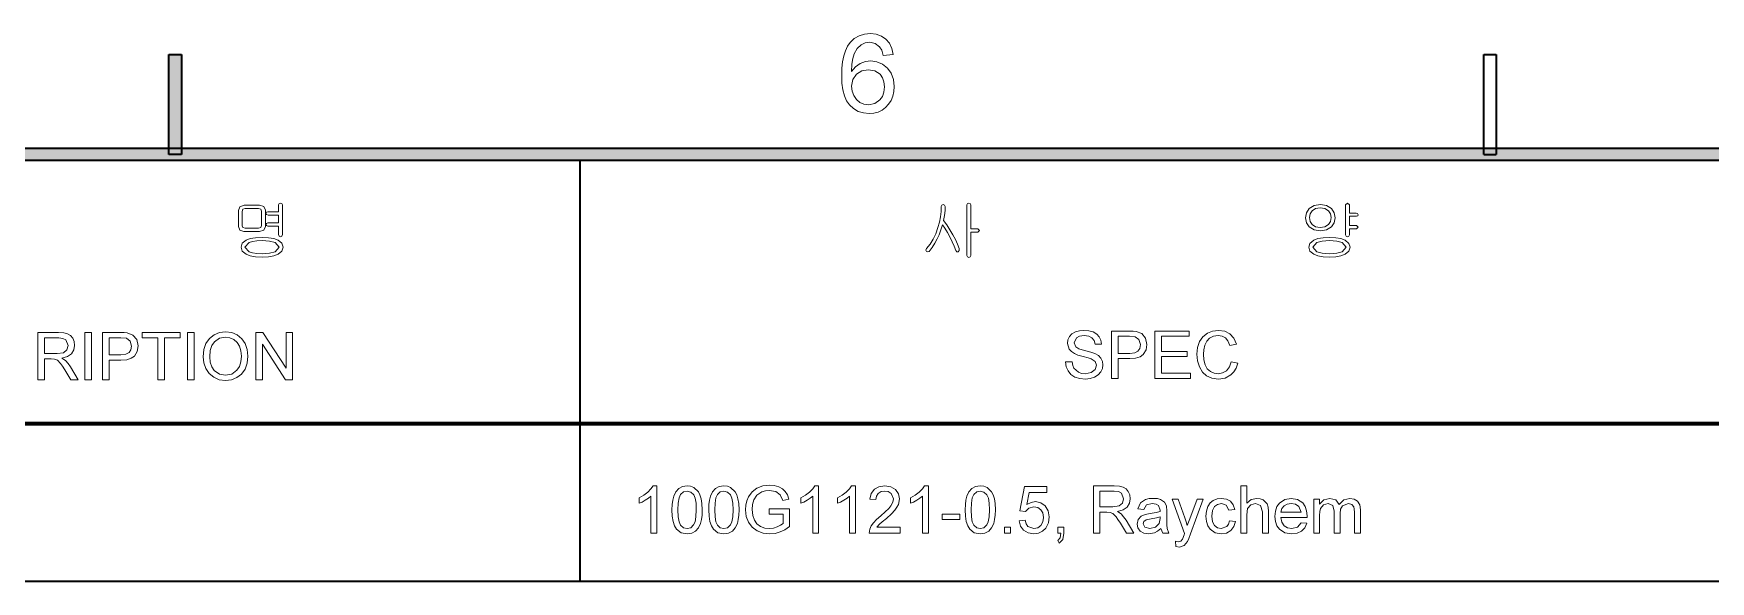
# Model space of a CAD drawing. Extents: x 23 to 417, y 3 to 294.
# Drawn here: x 264.6 to 328.4, y 270.8 to 291.6 of the extents above; entities that cross this region are included whole.
import ezdxf

# ---------------------------------------------------------------- set-up
doc = ezdxf.new("R2010")
doc.units = 0

msp = doc.modelspace()

# ---------------------------------------------------------------- linework, layer by layer
at = {"color": 7, "lineweight": 35, "ltscale": 0.095}
for p, q in [((269.763, 287), (269.763, 290.8)), ((270.237, 290.8), (270.237, 287)), ((319.763, 287), (319.763, 290.8)), ((320.237, 290.8), (320.237, 287))]:
    msp.add_line(p, q, dxfattribs=at)
at = {"color": 7, "lineweight": 35, "ltscale": 0.011874}
for p, q in [((269.763, 290.8), (270.237, 290.8)), ((319.763, 290.8), (320.237, 290.8)), ((270.237, 287), (269.763, 287)), ((319.763, 287), (320.237, 287))]:
    msp.add_line(p, q, dxfattribs=at)
at = {"color": 7, "lineweight": 35}
for p, q in [((30, 287.237), (410.237, 287.237)), ((409.763, 286.763), (30, 286.763)), ((409.763, 276.763), (221.402, 276.763)), ((409.763, 270.763), (221.402, 270.763))]:
    msp.add_line(p, q, dxfattribs=at)
at = {"color": 7, "lineweight": 35, "ltscale": 0.4}
msp.add_line((285.402, 270.763), (285.402, 286.763), dxfattribs=at)
at = {"color": 7, "lineweight": 140}
msp.add_line((241.402, 276.763), (409.763, 276.763), dxfattribs=at)
at = {"color": 7, "lineweight": 13}
for points in [[(297.306, 290.801), (296.931, 290.759), (296.871, 290.957), (296.79, 291.092), (296.622, 291.217), (296.418, 291.259), (296.246, 291.236), (296.085, 291.168), (295.943, 291.023), (295.828, 290.824), (295.771, 290.649), (295.736, 290.426), (295.723, 290.154), (295.871, 290.329), (296.05, 290.453), (296.248, 290.526), (296.456, 290.551), (296.691, 290.52), (296.901, 290.43), (297.087, 290.279), (297.232, 290.081), (297.319, 289.847), (297.348, 289.577), (297.334, 289.393), (297.293, 289.218), (297.224, 289.052), (297.132, 288.903), (297.02, 288.779), (296.887, 288.68), (296.737, 288.608), (296.574, 288.565), (296.399, 288.551), (296.177, 288.572), (295.977, 288.635), (295.798, 288.74), (295.641, 288.887), (295.535, 289.039), (295.453, 289.226), (295.394, 289.447), (295.359, 289.704), (295.348, 289.995), (295.357, 290.27), (295.384, 290.519), (295.429, 290.741), (295.492, 290.937), (295.574, 291.107), (295.674, 291.251), (295.829, 291.4), (296.008, 291.507), (296.212, 291.571), (296.441, 291.592), (296.666, 291.569), (296.863, 291.499), (297.03, 291.382), (297.163, 291.224), (297.255, 291.03)], [(295.723, 289.586), (295.744, 289.404), (295.808, 289.231), (295.908, 289.081), (296.037, 288.973), (296.192, 288.906), (296.37, 288.884), (296.613, 288.93), (296.805, 289.067), (296.898, 289.204), (296.954, 289.37), (296.973, 289.566), (296.954, 289.753), (296.899, 289.912), (296.807, 290.043), (296.612, 290.174), (296.355, 290.217), (296.111, 290.174), (295.907, 290.043), (295.769, 289.841)], [(273.213, 285.069), (272.622, 285.069), (272.461, 285.005), (272.405, 284.859), (272.405, 284.261), (272.461, 284.12), (272.613, 284.069), (273.206, 284.069), (273.367, 284.12), (273.43, 284.261), (273.43, 284.873), (273.372, 285.018)], [(274.08, 283.948), (274.08, 285.077), (274.055, 285.127), (274.005, 285.144), (273.953, 285.127), (273.93, 285.075), (273.93, 284.819), (273.526, 284.819), (273.472, 284.8), (273.455, 284.756), (273.476, 284.715), (273.538, 284.694), (273.93, 284.694), (273.93, 284.394), (273.529, 284.394), (273.472, 284.375), (273.455, 284.331), (273.474, 284.29), (273.531, 284.269), (273.93, 284.269), (273.93, 283.949), (273.953, 283.889), (274.005, 283.869), (274.055, 283.888)], [(299.136, 285.021), (299.128, 284.822), (299.103, 284.621), (299.063, 284.419), (299.006, 284.214), (298.923, 283.982), (298.823, 283.772), (298.708, 283.585), (298.577, 283.419), (298.55, 283.357), (298.572, 283.309), (298.618, 283.294), (298.669, 283.301), (298.787, 283.456), (298.891, 283.617), (298.979, 283.782), (299.053, 283.945), (299.12, 284.124), (299.181, 284.319), (299.272, 284.193), (299.367, 284.034), (299.469, 283.841), (299.55, 283.673), (299.624, 283.508), (299.691, 283.347), (299.733, 283.298), (299.784, 283.294), (299.82, 283.339), (299.818, 283.419), (299.752, 283.583), (299.671, 283.757), (299.576, 283.939), (299.463, 284.135), (299.345, 284.317), (299.222, 284.485), (299.246, 284.61), (299.265, 284.749), (299.281, 284.892), (299.286, 285.02), (299.26, 285.074), (299.21, 285.094), (299.159, 285.074)], [(300.261, 284.169), (300.261, 285.077), (300.235, 285.129), (300.185, 285.144), (300.134, 285.129), (300.111, 285.077), (300.111, 283.153), (300.134, 283.101), (300.185, 283.082), (300.235, 283.101), (300.261, 283.153), (300.261, 284.044), (300.528, 284.044), (300.586, 284.107), (300.528, 284.169)], [(313.552, 285.094), (313.311, 285.055), (313.126, 284.941), (313.021, 284.782), (312.986, 284.59), (313.021, 284.402), (313.126, 284.247), (313.311, 284.132), (313.552, 284.094), (313.789, 284.132), (313.97, 284.247), (314.076, 284.402), (314.111, 284.59), (314.076, 284.782), (313.97, 284.941), (313.788, 285.055)], [(314.661, 284.769), (314.661, 285.079), (314.585, 285.144), (314.511, 285.077), (314.511, 283.945), (314.534, 283.889), (314.585, 283.869), (314.635, 283.886), (314.661, 283.943), (314.661, 284.169), (314.931, 284.169), (314.986, 284.231), (314.926, 284.294), (314.661, 284.294), (314.661, 284.644), (314.928, 284.644), (314.971, 284.665), (314.986, 284.706), (314.967, 284.75), (314.918, 284.769)], [(273.28, 284.839), (273.28, 284.293), (273.254, 284.216), (273.172, 284.194), (272.661, 284.194), (272.579, 284.216), (272.555, 284.288), (272.555, 284.827), (272.577, 284.917), (272.658, 284.944), (273.168, 284.944), (273.256, 284.917)], [(313.549, 284.969), (313.725, 284.94), (313.858, 284.855), (313.935, 284.739), (313.961, 284.594), (313.935, 284.452), (313.858, 284.335), (313.725, 284.248), (313.549, 284.219), (313.37, 284.248), (313.235, 284.335), (313.161, 284.452), (313.136, 284.594), (313.161, 284.739), (313.235, 284.855), (313.37, 284.94)], [(273.305, 283.844), (273.06, 283.831), (272.857, 283.795), (272.695, 283.733), (272.553, 283.617), (272.505, 283.465), (272.553, 283.319), (272.695, 283.204), (272.857, 283.143), (273.06, 283.106), (273.305, 283.094), (273.55, 283.106), (273.753, 283.143), (273.913, 283.204), (274.057, 283.319), (274.105, 283.465), (274.057, 283.617), (273.913, 283.733), (273.753, 283.795), (273.55, 283.831)], [(313.899, 283.844), (313.659, 283.831), (313.459, 283.795), (313.3, 283.733), (313.158, 283.616), (313.111, 283.465), (313.158, 283.319), (313.3, 283.204), (313.459, 283.143), (313.659, 283.106), (313.899, 283.094), (314.138, 283.106), (314.337, 283.143), (314.496, 283.204), (314.638, 283.319), (314.686, 283.465), (314.638, 283.616), (314.496, 283.733), (314.337, 283.795), (314.138, 283.831)], [(273.305, 283.719), (273.592, 283.701), (273.799, 283.65), (273.955, 283.466), (273.799, 283.291), (273.592, 283.237), (273.305, 283.219), (273.104, 283.227), (272.939, 283.251), (272.809, 283.291), (272.655, 283.466), (272.809, 283.65), (272.939, 283.688), (273.104, 283.711)], [(313.899, 283.719), (314.178, 283.701), (314.382, 283.65), (314.536, 283.466), (314.382, 283.291), (314.178, 283.237), (313.899, 283.219), (313.618, 283.237), (313.412, 283.291), (313.261, 283.466), (313.412, 283.65), (313.617, 283.701)], [(264.776, 278.426), (264.776, 280.226), (265.562, 280.226), (265.765, 280.214), (265.912, 280.178), (266.02, 280.111), (266.104, 280.007), (266.158, 279.879), (266.176, 279.738), (266.146, 279.562), (266.057, 279.417), (265.906, 279.31), (265.69, 279.251), (265.829, 279.161), (265.927, 279.053), (266.018, 278.919), (266.318, 278.426), (266.03, 278.426), (265.802, 278.803), (265.711, 278.947), (265.637, 279.053), (265.521, 279.172), (265.417, 279.218), (265.29, 279.226), (265.026, 279.226), (265.026, 278.426)], [(265.026, 279.426), (265.516, 279.426), (265.756, 279.46), (265.882, 279.569), (265.926, 279.732), (265.84, 279.943), (265.731, 280.005), (265.571, 280.026), (265.026, 280.026)], [(266.568, 278.426), (266.568, 280.226), (266.818, 280.226), (266.818, 278.426)], [(267.243, 278.426), (267.243, 280.226), (267.91, 280.226), (268.065, 280.222), (268.179, 280.209), (268.397, 280.126), (268.539, 279.956), (268.593, 279.714), (268.557, 279.506), (268.451, 279.332), (268.331, 279.245), (268.161, 279.193), (267.94, 279.176), (267.493, 279.176), (267.493, 278.426)], [(267.493, 279.376), (267.937, 279.376), (268.126, 279.398), (268.25, 279.463), (268.32, 279.567), (268.343, 279.707), (268.288, 279.903), (268.145, 280.01), (267.933, 280.026), (267.493, 280.026)], [(269.343, 278.426), (269.343, 280.026), (268.743, 280.026), (268.743, 280.226), (270.193, 280.226), (270.193, 280.026), (269.593, 280.026), (269.593, 278.426)], [(270.468, 278.426), (270.468, 280.226), (270.718, 280.226), (270.718, 278.426)], [(271.068, 279.302), (271.094, 279.578), (271.173, 279.81), (271.305, 279.999), (271.479, 280.139), (271.684, 280.223), (271.919, 280.251), (272.153, 280.221), (272.363, 280.133), (272.537, 279.991), (272.664, 279.803), (272.742, 279.577), (272.768, 279.323), (272.74, 279.065), (272.659, 278.836), (272.527, 278.648), (272.349, 278.511), (272.141, 278.429), (271.918, 278.401), (271.68, 278.431), (271.469, 278.523), (271.295, 278.667), (271.169, 278.856), (271.093, 279.073)], [(271.318, 279.299), (271.337, 279.098), (271.394, 278.928), (271.488, 278.788), (271.681, 278.648), (271.917, 278.601), (272.156, 278.648), (272.348, 278.79), (272.442, 278.933), (272.499, 279.111), (272.518, 279.325), (272.5, 279.53), (272.445, 279.707), (272.356, 279.853), (272.233, 279.961), (272.085, 280.029), (271.92, 280.051), (271.691, 280.008), (271.496, 279.878), (271.397, 279.736), (271.337, 279.544)], [(273.068, 278.426), (273.068, 280.226), (273.333, 280.226), (274.218, 278.867), (274.218, 280.226), (274.468, 280.226), (274.468, 278.426), (274.203, 278.426), (273.318, 279.785), (273.318, 278.426)], [(303.859, 279.109), (304.109, 279.109), (304.134, 278.976), (304.179, 278.869), (304.35, 278.717), (304.474, 278.674), (304.612, 278.659), (304.839, 278.703), (304.986, 278.823), (305.034, 278.979), (304.988, 279.12), (304.835, 279.223), (304.726, 279.26), (304.534, 279.312), (304.334, 279.37), (304.198, 279.425), (304.082, 279.5), (303.999, 279.592), (303.934, 279.815), (303.953, 279.946), (304.011, 280.069), (304.105, 280.173), (304.235, 280.248), (304.39, 280.294), (304.562, 280.309), (304.749, 280.293), (304.913, 280.246), (305.047, 280.168), (305.146, 280.061), (305.209, 279.931), (305.234, 279.784), (304.984, 279.784), (304.946, 279.925), (304.867, 280.027), (304.743, 280.089), (304.572, 280.109), (304.397, 280.089), (304.277, 280.029), (304.184, 279.836), (304.249, 279.676), (304.366, 279.612), (304.587, 279.546), (304.819, 279.484), (304.97, 279.431), (305.11, 279.35), (305.207, 279.249), (305.265, 279.13), (305.284, 278.995), (305.263, 278.856), (305.202, 278.726), (305.102, 278.613), (304.967, 278.529), (304.804, 278.477), (304.622, 278.459), (304.399, 278.478), (304.215, 278.535), (304.068, 278.63), (303.957, 278.764), (303.886, 278.926)], [(305.609, 278.484), (305.609, 280.284), (306.276, 280.284), (306.431, 280.28), (306.545, 280.267), (306.763, 280.184), (306.905, 280.014), (306.959, 279.772), (306.923, 279.564), (306.817, 279.39), (306.698, 279.303), (306.527, 279.251), (306.306, 279.234), (305.859, 279.234), (305.859, 278.484)], [(305.859, 279.434), (306.303, 279.434), (306.492, 279.456), (306.616, 279.521), (306.686, 279.625), (306.709, 279.765), (306.654, 279.961), (306.511, 280.068), (306.299, 280.084), (305.859, 280.084)], [(307.259, 278.484), (307.259, 280.284), (308.559, 280.284), (308.559, 280.084), (307.509, 280.084), (307.509, 279.509), (308.484, 279.509), (308.484, 279.309), (307.509, 279.309), (307.509, 278.684), (308.609, 278.684), (308.609, 278.484)], [(310.159, 279.116), (310.409, 279.056), (310.347, 278.877), (310.26, 278.729), (310.146, 278.612), (309.936, 278.497), (309.683, 278.459), (309.426, 278.488), (309.222, 278.577), (309.066, 278.721), (308.952, 278.918), (308.882, 279.149), (308.859, 279.397), (308.885, 279.659), (308.962, 279.885), (309.087, 280.068), (309.256, 280.201), (309.456, 280.282), (309.676, 280.309), (309.914, 280.275), (310.112, 280.173), (310.262, 280.009), (310.359, 279.789), (310.109, 279.734), (310.038, 279.904), (309.941, 280.02), (309.816, 280.087), (309.664, 280.109), (309.487, 280.084), (309.342, 280.01), (309.233, 279.894), (309.161, 279.743), (309.122, 279.574), (309.109, 279.399), (309.125, 279.184), (309.172, 278.999), (309.253, 278.85), (309.37, 278.744), (309.509, 278.68), (309.66, 278.659), (309.835, 278.688), (309.981, 278.774), (310.091, 278.917)], [(288.32, 272.597), (288.095, 272.597), (288.095, 274), (288.001, 273.924), (287.881, 273.848), (287.756, 273.782), (287.645, 273.734), (287.645, 273.947), (287.821, 274.043), (287.975, 274.158), (288.095, 274.279), (288.175, 274.397), (288.32, 274.397)], [(288.895, 273.484), (288.902, 273.682), (288.923, 273.855), (288.959, 274.001), (289.039, 274.175), (289.15, 274.299), (289.293, 274.373), (289.47, 274.397), (289.604, 274.383), (289.725, 274.339), (289.902, 274.172), (289.959, 274.051), (290.005, 273.907), (290.035, 273.723), (290.045, 273.484), (290.038, 273.287), (290.016, 273.116), (289.981, 272.97), (289.901, 272.796), (289.79, 272.671), (289.647, 272.597), (289.47, 272.572), (289.242, 272.615), (289.069, 272.745), (288.993, 272.88), (288.938, 273.048), (288.905, 273.249)], [(290.295, 273.484), (290.302, 273.682), (290.323, 273.855), (290.359, 274.001), (290.439, 274.175), (290.55, 274.299), (290.693, 274.373), (290.87, 274.397), (291.004, 274.383), (291.125, 274.339), (291.302, 274.172), (291.359, 274.051), (291.405, 273.907), (291.435, 273.723), (291.445, 273.484), (291.438, 273.287), (291.416, 273.116), (291.381, 272.97), (291.301, 272.796), (291.19, 272.671), (291.047, 272.597), (290.87, 272.572), (290.642, 272.615), (290.469, 272.745), (290.393, 272.88), (290.338, 273.048), (290.305, 273.249)], [(292.595, 273.322), (292.595, 273.522), (293.37, 273.522), (293.37, 272.854), (293.19, 272.731), (293.005, 272.643), (292.815, 272.59), (292.62, 272.572), (292.365, 272.6), (292.135, 272.685), (291.944, 272.823), (291.806, 273.012), (291.722, 273.238), (291.695, 273.489), (291.707, 273.659), (291.744, 273.822), (291.805, 273.976), (291.94, 274.174), (292.123, 274.312), (292.346, 274.395), (292.6, 274.422), (292.787, 274.407), (292.955, 274.36), (293.097, 274.285), (293.204, 274.186), (293.283, 274.058), (293.341, 273.896), (293.111, 273.837), (293.011, 274.051), (292.841, 274.176), (292.595, 274.222), (292.445, 274.21), (292.316, 274.172), (292.125, 274.041), (292.013, 273.862), (291.962, 273.687), (291.945, 273.498), (291.965, 273.276), (292.027, 273.093), (292.127, 272.951), (292.266, 272.851), (292.427, 272.792), (292.599, 272.772), (292.75, 272.788), (292.898, 272.835), (293.027, 272.9), (293.12, 272.969), (293.12, 273.322)], [(294.47, 272.597), (294.245, 272.597), (294.245, 274), (294.151, 273.924), (294.031, 273.848), (293.906, 273.782), (293.795, 273.734), (293.795, 273.947), (293.971, 274.043), (294.125, 274.158), (294.245, 274.279), (294.325, 274.397), (294.47, 274.397)], [(295.87, 272.597), (295.645, 272.597), (295.645, 274), (295.551, 273.924), (295.431, 273.848), (295.306, 273.782), (295.195, 273.734), (295.195, 273.947), (295.371, 274.043), (295.525, 274.158), (295.645, 274.279), (295.725, 274.397), (295.87, 274.397)], [(297.57, 272.822), (297.57, 272.597), (296.395, 272.597), (296.419, 272.755), (296.475, 272.878), (296.557, 272.997), (296.675, 273.122), (296.838, 273.262), (297.008, 273.413), (297.137, 273.54), (297.223, 273.642), (297.295, 273.773), (297.32, 273.901), (297.228, 274.112), (297.122, 274.176), (296.989, 274.197), (296.848, 274.176), (296.739, 274.111), (296.669, 274.008), (296.645, 273.872), (296.42, 273.897), (296.474, 274.112), (296.592, 274.269), (296.767, 274.365), (296.993, 274.397), (297.221, 274.362), (297.396, 274.254), (297.508, 274.094), (297.545, 273.9), (297.504, 273.689), (297.451, 273.582), (297.371, 273.47), (297.243, 273.335), (297.048, 273.159), (296.886, 273.023), (296.79, 272.939), (296.688, 272.822)], [(298.645, 272.597), (298.42, 272.597), (298.42, 274), (298.326, 273.924), (298.206, 273.848), (298.081, 273.782), (297.97, 273.734), (297.97, 273.947), (298.146, 274.043), (298.3, 274.158), (298.42, 274.279), (298.5, 274.397), (298.645, 274.397)], [(300.045, 273.484), (300.052, 273.682), (300.073, 273.855), (300.109, 274.001), (300.189, 274.175), (300.3, 274.299), (300.443, 274.373), (300.62, 274.397), (300.754, 274.383), (300.875, 274.339), (301.052, 274.172), (301.109, 274.051), (301.155, 273.907), (301.185, 273.723), (301.195, 273.484), (301.188, 273.287), (301.166, 273.116), (301.131, 272.97), (301.051, 272.796), (300.94, 272.671), (300.797, 272.597), (300.62, 272.572), (300.392, 272.615), (300.219, 272.745), (300.143, 272.88), (300.088, 273.048), (300.055, 273.249)], [(302.095, 273.072), (302.32, 273.097), (302.359, 272.956), (302.429, 272.854), (302.653, 272.772), (302.807, 272.802), (302.922, 272.889), (302.995, 273.026), (303.02, 273.2), (302.997, 273.365), (302.928, 273.491), (302.814, 273.571), (302.655, 273.597), (302.466, 273.549), (302.345, 273.422), (302.12, 273.447), (302.295, 274.372), (303.145, 274.372), (303.145, 274.147), (302.48, 274.147), (302.394, 273.682), (302.551, 273.768), (302.716, 273.797), (302.921, 273.756), (303.091, 273.634), (303.206, 273.447), (303.245, 273.214), (303.21, 272.986), (303.107, 272.791), (302.983, 272.669), (302.831, 272.597), (302.652, 272.572), (302.437, 272.606), (302.266, 272.709), (302.148, 272.868)], [(304.92, 272.597), (304.92, 274.397), (305.706, 274.397), (305.909, 274.385), (306.056, 274.349), (306.164, 274.282), (306.248, 274.179), (306.302, 274.05), (306.32, 273.909), (306.29, 273.734), (306.201, 273.588), (306.05, 273.482), (305.834, 273.422), (305.973, 273.332), (306.071, 273.224), (306.163, 273.091), (306.462, 272.597), (306.174, 272.597), (305.946, 272.975), (305.855, 273.119), (305.781, 273.224), (305.665, 273.344), (305.561, 273.389), (305.434, 273.397), (305.17, 273.397), (305.17, 272.597)], [(310.525, 272.597), (310.525, 274.397), (310.75, 274.397), (310.75, 273.734), (310.921, 273.875), (311.132, 273.922), (311.265, 273.908), (311.38, 273.866), (311.53, 273.709), (311.563, 273.586), (311.575, 273.418), (311.575, 272.597), (311.35, 272.597), (311.35, 273.411), (311.28, 273.648), (311.083, 273.722), (310.905, 273.672), (310.785, 273.536), (310.75, 273.299), (310.75, 272.597)], [(289.12, 273.485), (289.131, 273.225), (289.164, 273.032), (289.221, 272.908), (289.333, 272.806), (289.47, 272.772), (289.606, 272.806), (289.719, 272.909), (289.775, 273.033), (289.808, 273.225), (289.82, 273.485), (289.809, 273.739), (289.776, 273.93), (289.722, 274.056), (289.609, 274.162), (289.467, 274.197), (289.332, 274.166), (289.224, 274.073), (289.166, 273.936), (289.131, 273.741)], [(290.52, 273.485), (290.531, 273.225), (290.564, 273.032), (290.621, 272.908), (290.733, 272.806), (290.87, 272.772), (291.006, 272.806), (291.119, 272.909), (291.175, 273.033), (291.208, 273.225), (291.22, 273.485), (291.209, 273.739), (291.176, 273.93), (291.122, 274.056), (291.009, 274.162), (290.867, 274.197), (290.732, 274.166), (290.624, 274.073), (290.566, 273.936), (290.531, 273.741)], [(300.27, 273.485), (300.281, 273.225), (300.314, 273.032), (300.371, 272.908), (300.483, 272.806), (300.62, 272.772), (300.756, 272.806), (300.869, 272.909), (300.925, 273.033), (300.958, 273.225), (300.97, 273.485), (300.959, 273.739), (300.926, 273.93), (300.872, 274.056), (300.759, 274.162), (300.617, 274.197), (300.482, 274.166), (300.374, 274.073), (300.316, 273.936), (300.281, 273.741)], [(305.17, 273.597), (305.66, 273.597), (305.9, 273.631), (306.026, 273.74), (306.07, 273.903), (305.984, 274.114), (305.875, 274.177), (305.715, 274.197), (305.17, 274.197)], [(307.487, 272.772), (307.364, 272.679), (307.25, 272.617), (307.016, 272.572), (306.833, 272.598), (306.698, 272.676), (306.615, 272.795), (306.587, 272.943), (306.629, 273.116), (306.739, 273.242), (306.892, 273.314), (307.081, 273.347), (307.305, 273.382), (307.461, 273.422), (307.462, 273.476), (307.402, 273.653), (307.302, 273.705), (307.162, 273.722), (306.942, 273.673), (306.837, 273.497), (306.612, 273.522), (306.709, 273.746), (306.906, 273.876), (307.045, 273.911), (307.204, 273.922), (307.356, 273.912), (307.477, 273.883), (307.631, 273.783), (307.701, 273.631), (307.712, 273.434), (307.712, 273.155), (307.716, 272.913), (307.727, 272.772), (307.787, 272.597), (307.562, 272.597)], [(308.062, 272.097), (308.037, 272.292), (308.147, 272.272), (308.248, 272.297), (308.311, 272.366), (308.37, 272.531), (308.387, 272.586), (307.912, 273.897), (308.15, 273.897), (308.404, 273.175), (308.451, 273.034), (308.493, 272.886), (308.539, 273.011), (308.589, 273.148), (308.862, 273.897), (309.1, 273.897), (308.616, 272.574), (308.549, 272.394), (308.498, 272.281), (308.37, 272.123), (308.197, 272.072)], [(310.1, 273.072), (310.325, 273.047), (310.262, 272.848), (310.144, 272.698), (309.982, 272.604), (309.787, 272.572), (309.548, 272.616), (309.361, 272.746), (309.271, 272.878), (309.218, 273.043), (309.2, 273.243), (309.217, 273.439), (309.269, 273.608), (309.356, 273.746), (309.479, 273.844), (309.626, 273.903), (309.786, 273.922), (309.977, 273.895), (310.129, 273.812), (310.238, 273.678), (310.3, 273.497), (310.075, 273.472), (309.97, 273.66), (309.788, 273.722), (309.641, 273.694), (309.525, 273.608), (309.45, 273.461), (309.425, 273.248), (309.449, 273.033), (309.523, 272.886), (309.636, 272.801), (309.78, 272.772), (309.992, 272.846), (310.061, 272.939)], [(312.822, 272.997), (313.043, 272.972), (312.964, 272.803), (312.839, 272.677), (312.669, 272.598), (312.458, 272.572), (312.197, 272.616), (311.996, 272.747), (311.901, 272.879), (311.844, 273.042), (311.825, 273.236), (311.844, 273.437), (311.901, 273.606), (311.997, 273.742), (312.196, 273.877), (312.445, 273.922), (312.687, 273.879), (312.881, 273.747), (312.975, 273.615), (313.031, 273.451), (313.05, 273.255), (313.048, 273.197), (312.05, 273.197), (312.088, 273.015), (312.177, 272.882), (312.305, 272.8), (312.462, 272.772), (312.679, 272.826)], [(312.05, 273.397), (312.825, 273.397), (312.736, 273.611), (312.607, 273.695), (312.444, 273.722), (312.295, 273.7), (312.172, 273.634), (312.086, 273.53)], [(313.3, 272.597), (313.3, 273.897), (313.525, 273.897), (313.525, 273.702), (313.683, 273.862), (313.907, 273.922), (314.138, 273.86), (314.264, 273.686), (314.443, 273.863), (314.67, 273.922), (314.842, 273.896), (314.97, 273.815), (315.048, 273.68), (315.075, 273.487), (315.075, 272.597), (314.85, 272.597), (314.85, 273.407), (314.828, 273.595), (314.75, 273.687), (314.618, 273.722), (314.39, 273.632), (314.322, 273.515), (314.3, 273.344), (314.3, 272.597), (314.075, 272.597), (314.075, 273.432), (314.021, 273.65), (313.845, 273.722), (313.674, 273.674), (313.56, 273.532), (313.533, 273.418), (313.525, 273.264), (313.525, 272.597)], [(299.17, 273.122), (299.17, 273.322), (299.845, 273.322), (299.845, 273.122)], [(307.462, 273.222), (307.316, 273.182), (307.113, 273.149), (306.926, 273.11), (306.841, 273.046), (306.812, 272.954), (306.876, 272.824), (307.066, 272.772), (307.285, 272.826), (307.426, 272.962), (307.461, 273.152)], [(301.545, 272.597), (301.545, 272.822), (301.77, 272.822), (301.77, 272.597)], [(303.57, 272.597), (303.57, 272.822), (303.795, 272.822), (303.795, 272.597), (303.753, 272.361), (303.62, 272.222), (303.57, 272.322), (303.652, 272.417), (303.682, 272.597)]]:
    msp.add_lwpolyline(points, close=True, dxfattribs=at)
at = {"color": 7, "lineweight": 5}
for points in [[(270.237, 290.8), (269.763, 290.8), (270.237, 287), (269.763, 287)], [(270.237, 290.8), (269.763, 290.8), (270.237, 287), (269.763, 287)], [(270.237, 290.8), (269.763, 290.8), (270.237, 287), (269.763, 287)], [(270.237, 290.8), (269.763, 290.8), (270.237, 287), (269.763, 287)], [(270.237, 290.8), (269.763, 290.8), (270.237, 287), (269.763, 287)], [(410.237, 287.237), (409.763, 286.763), (30, 287.237), (30, 286.763)]]:
    msp.add_solid(points, dxfattribs=at)

doc.saveas('drawing.dxf')
